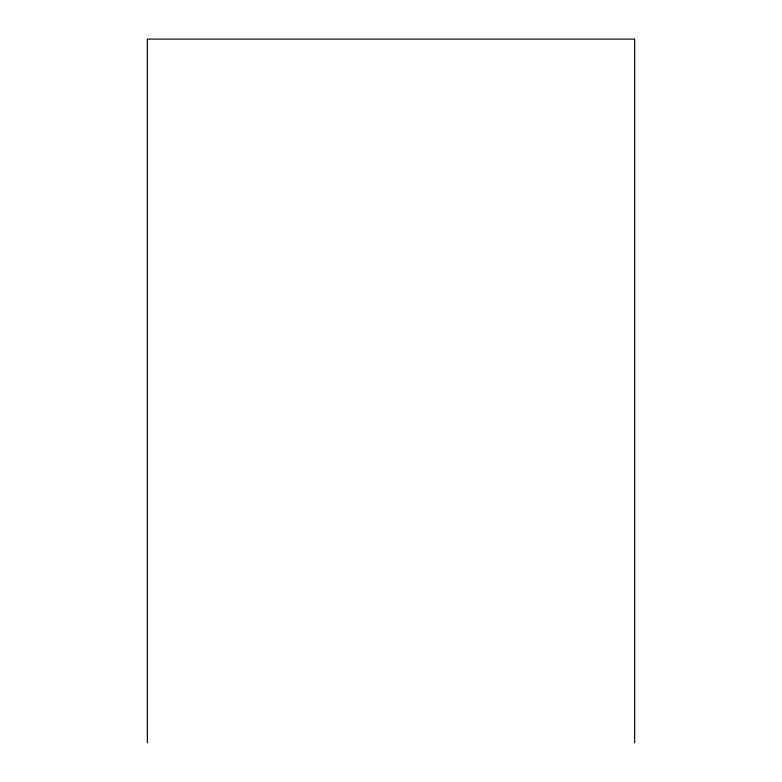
<?xml version="1.0" encoding="UTF-8"?>
<svg xmlns="http://www.w3.org/2000/svg" width="782" height="782" viewBox="0 0 782 782"><rect width="100%" height="100%" fill="white"/><g stroke="black" fill="none" stroke-linecap="round" stroke-linejoin="round"><path stroke-width="1.17" d="M634.652 742.9L634.652 39.1L147.348 39.1L147.348 742.9"/></g></svg>
